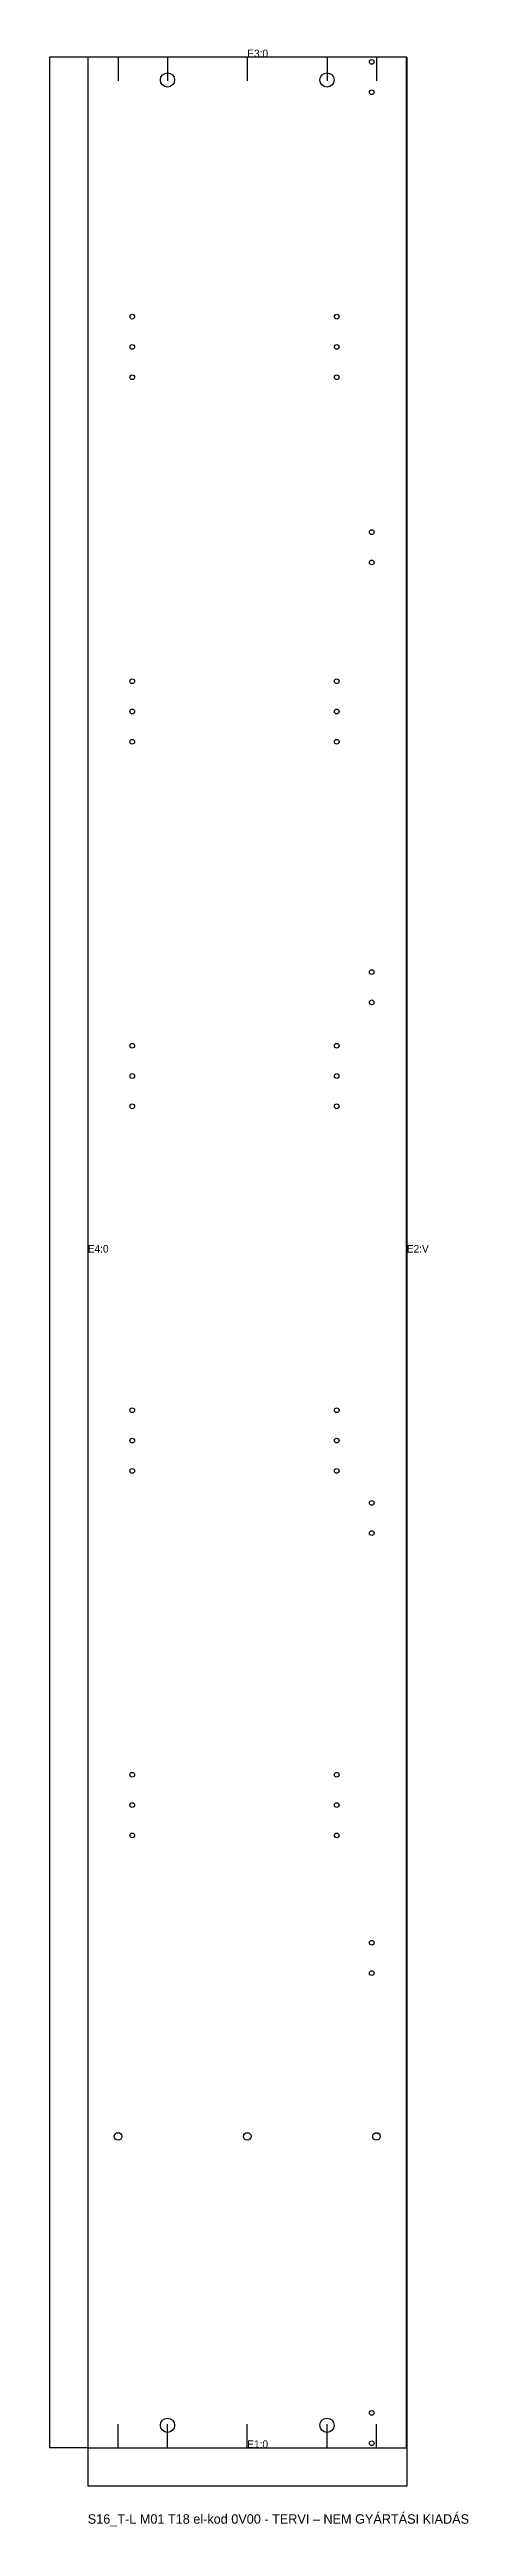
# Model space of a CAD drawing. Header units: millimetres. Extents: x -40 to 402, y -83 to 2533.
import ezdxf

# ---------------------------------------------------------------- set-up
doc = ezdxf.new("R2010")
doc.units = ezdxf.units.MM
for name, color, linetype in [('ELZARAS', 1, 'Continuous'), ('FURAT_B', 4, 'Continuous'), ('FURAT_EL', 3, 'Continuous'), ('KONTUR', 7, 'Continuous'), ('MERET', 8, 'Continuous'), ('SZOVEG', 7, 'Continuous')]:
    doc.layers.add(name, color=color, linetype=linetype)
doc.styles.add('OpenSansCondensed-Light', font='OpenSansCondensed-Light.ttf')
doc.dimstyles.new('EZDXF', dxfattribs={"dimtxt": 0.25, "dimasz": 0.175, "dimexe": 0.375, "dimexo": 0.125, "dimgap": 0.1, "dimtad": 1, "dimlfac": 100, "dimzin": 12, "dimdsep": 46, "dimtxsty": 'OpenSansCondensed-Light', "dimblk": 'ARCHTICK', "dimcen": 2.5, "dimazin": 3, "dimtfac": 0.5, "dimtmove": 2, "dimatfit": 3})

# ---------------------------------------------------------------- blocks, each defined once
blk = doc.blocks.new('_ARCHTICK')
at = {"color": 0, "linetype": 'BYBLOCK', "const_width": 0.15}
blk.add_lwpolyline([(-0.5, -0.5), (0.5, 0.5)], dxfattribs=at)

msp = doc.modelspace()

# ---------------------------------------------------------------- linework, layer by layer
at = {"layer": 'ELZARAS', "lineweight": 70}
msp.add_line((337, 0), (337, 2525), dxfattribs=at)
at = {"layer": 'FURAT_B'}
for centre, radius in [((300, 2520), 2.5), ((84.25, 2501), 7.5), ((252.75, 2501), 7.5), ((300, 2488), 2.5), ((47, 2251), 2.5), ((263, 2251), 2.5), ((47, 2219), 2.5), ((263, 2219), 2.5), ((47, 2187), 2.5), ((263, 2187), 2.5), ((300, 2023.4), 2.5), ((300, 1991.4), 2.5), ((47, 1866), 2.5), ((263, 1866), 2.5), ((47, 1834), 2.5), ((263, 1834), 2.5), ((47, 1802), 2.5), ((263, 1802), 2.5), ((300, 1558.8), 2.5), ((300, 1526.8), 2.5), ((47, 1481), 2.5), ((263, 1481), 2.5), ((47, 1449), 2.5), ((263, 1449), 2.5), ((47, 1417), 2.5), ((263, 1417), 2.5), ((47, 1096), 2.5), ((263, 1096), 2.5), ((47, 1064), 2.5), ((263, 1064), 2.5), ((47, 1032), 2.5), ((263, 1032), 2.5), ((300, 998.2), 2.5), ((300, 966.2), 2.5), ((47, 711), 2.5), ((263, 711), 2.5), ((47, 679), 2.5), ((263, 679), 2.5), ((47, 647), 2.5), ((263, 647), 2.5), ((300, 533.6), 2.5), ((300, 501.6), 2.5), ((32, 329), 4), ((168.5, 329), 4), ((305, 329), 4), ((84.25, 24), 7.5), ((252.75, 24), 7.5), ((300, 37), 2.5), ((300, 5), 2.5)]:
    msp.add_circle(centre, radius, dxfattribs=at)
at = {"layer": 'FURAT_EL'}
for p, q in [((32, 2525), (32, 2500)), ((84.25, 2525), (84.25, 2500)), ((168.5, 2525), (168.5, 2500)), ((252.75, 2525), (252.75, 2500)), ((305, 2525), (305, 2500)), ((32, 0), (32, 25)), ((84.25, 0), (84.25, 25)), ((168.5, 0), (168.5, 25)), ((252.75, 0), (252.75, 25)), ((305, 0), (305, 25))]:
    msp.add_line(p, q, dxfattribs=at)
at = {"layer": 'KONTUR'}
msp.add_lwpolyline([(0, 0), (337, 0), (337, 2525), (0, 2525)], close=True, dxfattribs=at)

# ---------------------------------------------------------------- texts
at = {"layer": 'SZOVEG'}
for s, height, p in [('E3:0', 8, (168.5, 2525)), ('E4:0', 8, (0, 1262.5)), ('E2:V', 8, (337, 1262.5)), ('E1:0', 8, (168.5, 0)), ('S16_T-L M01 T18 el-kod 0V00 - TERVI – NEM GYÁRTÁSI KIADÁS', 10, (0, -80))]:
    msp.add_text(s, height=height, dxfattribs=at).set_placement(p)

# ---------------------------------------------------------------- dimensions: what is measured, and where the dimension line sits
at = {"layer": 'MERET'}
msp.add_linear_dim(base=(-40, 0), p1=(0, 0), p2=(0, 2525), angle=90, dimstyle='EZDXF', dxfattribs=at).render()
msp.add_linear_dim(base=(0, -40), p1=(0, 0), p2=(337, 0), dimstyle='EZDXF', dxfattribs=at).render()

doc.saveas('drawing.dxf')
